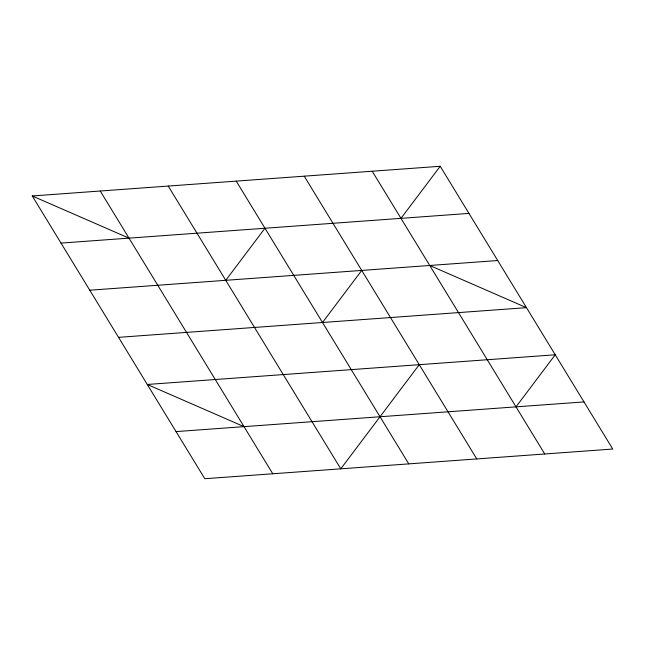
<?xml version="1.0" encoding="UTF-8"?>
<svg xmlns="http://www.w3.org/2000/svg" width="645" height="645" viewBox="0 0 645 645"><rect width="100%" height="100%" fill="white"/><g stroke="black" fill="none" stroke-linecap="round" stroke-linejoin="round"><path stroke-width="0.97" d="M225.75 280.317L264.982 228.249M322.5 322.5L361.732 270.424M400.972 218.357L440.204 166.281L612.75 449.041L204.796 478.719L32.25 195.959L440.204 166.281M419.25 364.683L340.778 468.826L168.232 186.066M516 406.858L555.232 354.79L147.278 384.468L244.028 426.643M61.009 243.084L468.963 213.406M89.768 290.21L497.722 260.532M118.519 337.343L526.481 307.657L429.731 265.482M176.037 431.594L583.991 401.916M32.25 195.959L129 238.142M372.213 171.223L544.759 453.983M304.222 176.174L476.768 458.934M236.231 181.124L408.769 463.876M100.241 191.017L272.787 473.777"/></g></svg>
